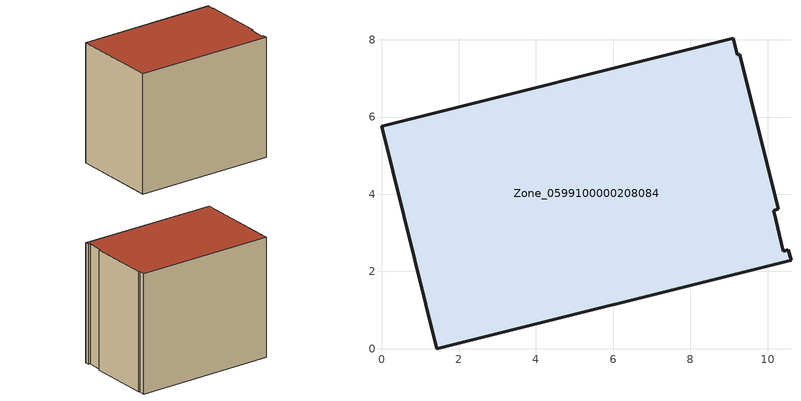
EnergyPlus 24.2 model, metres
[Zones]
Zone_0599100000208084
 floor ground (C_G): 10.54,2.56 10.61,2.29 1.44,0 0,5.76 9.11,8.04 9.21,7.61 9.27,7.62 10.27,3.63 10.16,3.57 10.41,2.53 z0
 wall outside (C_F): 1.44,0 10.61,2.29 10.54,2.56 10.41,2.53 10.16,3.57 10.27,3.63 9.27,7.62 9.21,7.61 9.11,8.04 0,5.76 1.44,0 z0:8.1
 roof outside (C_R): 10.61,2.29 10.54,2.56 10.41,2.53 10.16,3.57 10.27,3.63 9.27,7.62 9.21,7.61 9.11,8.04 0,5.76 1.44,0 z8.1
[BUILDING]
Pand.0599100000208084: North Axis=0; Terrain=City; Loads Convergence Tolerance Value=0.04; Temperature Convergence Tolerance Value=0.4; Solar Distribution=FullExterior; Maximum Number of Warmup Days=25; Minimum Number of Warmup Days=1
[Site:Location]
Rotterdam.The.Hague.AP_ZH_NLD Design_Conditions: Latitude=51.96; Longitude=4.45; Time Zone=1; Elevation=-4.5
[SITE:GROUNDTEMPERATURE:BUILDINGSURFACE]
18, 18, 18, 18, 18, 18, 18, 18, 18, 18, 18, 18
[MATERIAL] Thermal Absorptance=0.9; Solar Absorptance=0.7; Visible Absorptance=0.7
Name | Roughness | Thickness | Conductivity | Density | Specific Heat
G.TI.1965-1974 | MediumSmooth | 0.15 | 0.882353 | 540 | 1210
F.TI.1965-1974 | Rough | 0.3 | 0.697674 | 1920 | 840
R.TI.1965-1974 | MediumRough | 0.2 | 0.232558 | 1500 | 1000
[CONSTRUCTION]
C_G: G.TI.1965-1974
C_F: F.TI.1965-1974
C_R: R.TI.1965-1974
[ZONE]
Zone_0599100000208084: Type=1; Multiplier=1; Ceiling Height=Autocalculate; Volume=Autocalculate; Floor Area=autocalculate; Part of Total Floor Area=Yes
[ZONEINFILTRATION:DESIGNFLOWRATE]
Infil_Zone_0599100000208084: Zone or ZoneList or Space or SpaceList=Zone_0599100000208084; Schedule=AlwaysOn; Design Flow Rate Calculation Method=Flow/Area; Flow Rate per Floor Area=0.003; Constant Term Coefficient=1; Temperature Term Coefficient=0; Velocity Term Coefficient=0; Velocity Squared Term Coefficient=0
[HVACTEMPLATE:ZONE:IDEALLOADSAIRSYSTEM]
Zone_0599100000208084: Maximum Heating Supply Air Temperature=50; Minimum Cooling Supply Air Temperature=13; Maximum Heating Supply Air Humidity Ratio=0.0156; Minimum Cooling Supply Air Humidity Ratio=0.0077; Heating Limit=NoLimit; Cooling Limit=NoLimit; Dehumidification Control Type=ConstantSensibleHeatRatio; Cooling Sensible Heat Ratio=0.7; Dehumidification Setpoint=60; Humidification Control Type=None; Humidification Setpoint=30; Outdoor Air Method=None; Outdoor Air Flow Rate per Person=0.00944; Outdoor Air Flow Rate per Zone Floor Area=0; Outdoor Air Flow Rate per Zone=0; Demand Controlled Ventilation Type=None; Outdoor Air Economizer Type=NoEconomizer; Heat Recovery Type=None; Sensible Heat Recovery Effectiveness=0.7; Latent Heat Recovery Effectiveness=0.65
[ZONECONTROL:THERMOSTAT]
ThermostatControl_Zone_0599100000208084: Zone or ZoneList=Zone_0599100000208084; Control Type Schedule=DualSetpointControlType; Control 1=Thermostat_Zone_0599100000208084; Temperature Difference Between Cutout And Setpoint=0
[THERMOSTATSETPOINT:DUALSETPOINT]
Thermostat_Zone_0599100000208084: Heating Setpoint Temperature Schedule=HeatingSetpoint_Zone_0599100000208084; Cooling Setpoint Temperature Schedule=CoolingSetpoint_Zone_0599100000208084
[SCHEDULE:COMPACT]
HeatingSetpoint_Zone_0599100000208084: Through: 12/31, For: AllDays, Until: 24:00, 21
CoolingSetpoint_Zone_0599100000208084: Through: 12/31, For: AllDays, Until: 24:00, 24
DualSetpointControlType: Through: 12/31, For: AllDays, Until: 24:00, 4
AlwaysOn: Through: 12/31, For: AllDays, Until: 24:00, 1
